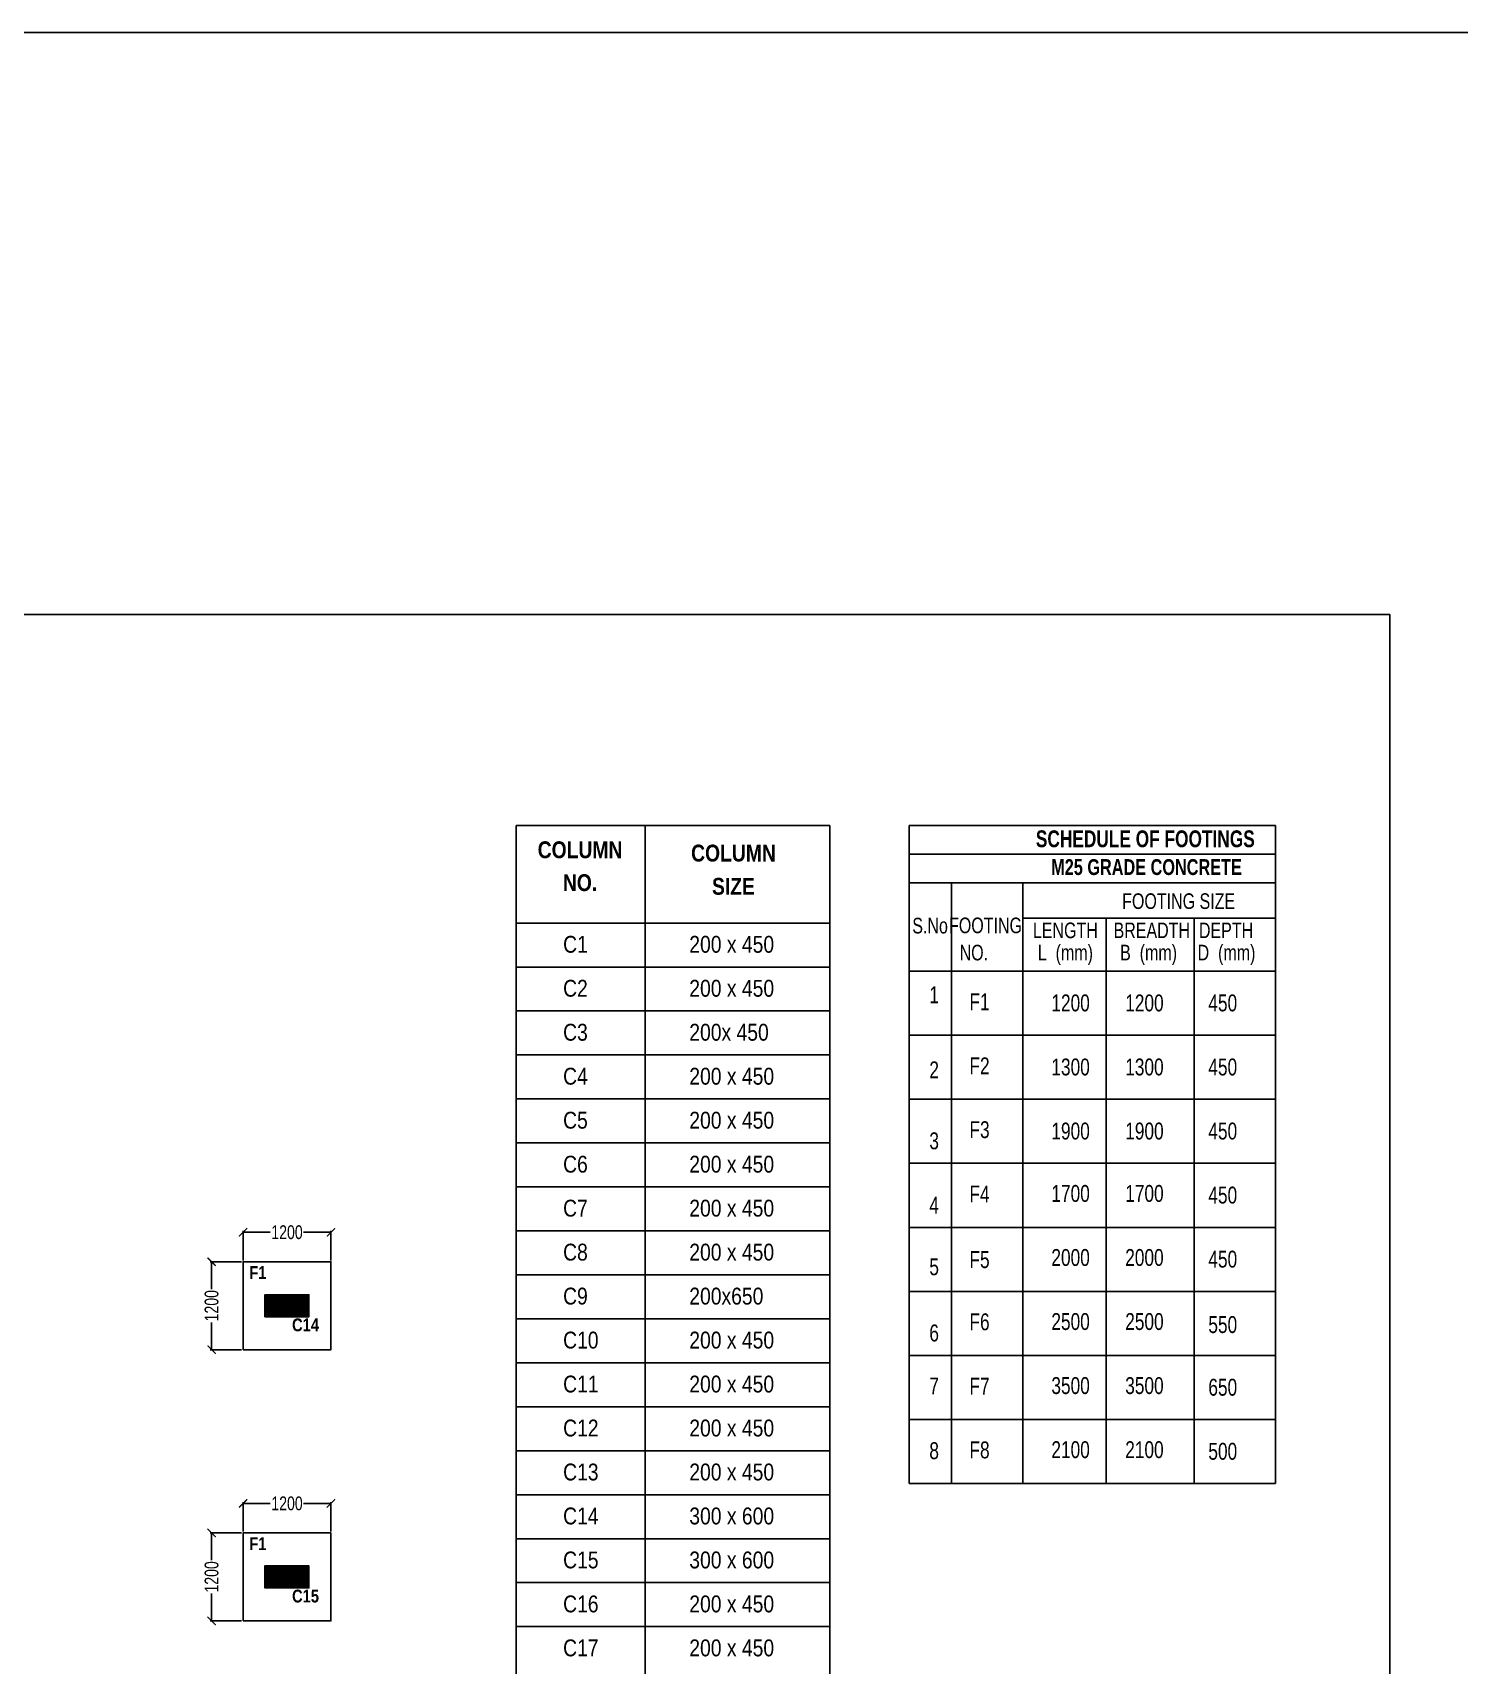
# Model space of a CAD drawing. Header units: millimetres. Extents: x 1798 to 243113, y 1193 to 150435.
# Drawn here: x 43634 to 63101, y 19871 to 42148 of the extents above; entities that cross this region are included whole.
import ezdxf

# ---------------------------------------------------------------- set-up
doc = ezdxf.new("R2010")
doc.units = ezdxf.units.MM
for name, color, linetype in [('-S-DIM', 8, 'Continuous'), ('A-WALL-PATT', 7, 'Continuous'), ('arch terrace', 8, 'Continuous'), ('beam', 4, 'Continuous'), ('COL NOS', 12, 'Continuous'), ('column', 5, 'Continuous'), ('DIM', 8, 'Continuous'), ('LEVELS', 4, 'Continuous'), ('TEXT', 7, 'Continuous')]:
    doc.layers.add(name, color=color, linetype=linetype)
doc.layers.add('LOW WALL', color=6, linetype='Continuous', lineweight=20)
doc.styles.add('MtXpl_Swis721_LtCn_B', font='')
doc.styles.add('sd', font='ARIALNB.TTF')
doc.styles.add('SOBHA', font='swisscl.ttf')
doc.styles.add('SUB TIT', font='ARIALNB.TTF')
doc.styles.get('MtXpl_Swis721_LtCn_B').set_extended_font_data('Swis721 LtCn BT', bold=True)
doc.dimstyles.new('S-75', dxfattribs={"dimscale": 75, "dimtxt": 2.5, "dimasz": 1.5, "dimexe": 0.25, "dimexo": 0.25, "dimgap": 0.1, "dimtad": 0, "dimdec": 0, "dimrnd": 0.0005, "dimzin": 0, "dimdsep": 46, "dimtxsty": 'SOBHA', "dimblk": 'ARCHTICK', "dimcen": 0.09, "dimclrd": 8, "dimclre": 8, "dimclrt": 6, "dimadec": 0, "dimazin": 0, "dimtfac": 1, "dimtdec": 0, "dimtofl": 0, "dimtmove": 0, "dimatfit": 3, "dimfxl": 0.18, "dimtolj": 1, "dimtzin": 0, "dimlwd": -1, "dimlwe": -1, "dimarcsym": 0})

# ---------------------------------------------------------------- blocks, each defined once
blk = doc.blocks.new('_ArchTick')
at = {"color": 0, "linetype": 'ByBlock', "const_width": 0.15}
blk.add_lwpolyline([(-0.5, -0.5), (0.5, 0.5)], dxfattribs=at)
blk = doc.blocks.new('*D683')
at = {"layer": '-S-DIM', "color": 8, "ltscale": 150000, "transparency": 16777216}
for p, q in [((46486, 25378), (46058, 25378)), ((46076, 25378), (46076, 25006)), ((46076, 24178), (46076, 24550)), ((46486, 24178), (46058, 24178))]:
    blk.add_line(p, q, dxfattribs=at)
at = {"layer": '-S-DIM', "color": 8, "linetype": 'Continuous', "ltscale": 150000, "transparency": 16777216, "xscale": 112.5, "yscale": 112.5, "zscale": 112.5}
for p, rotation in [((46076, 25378), 90), ((46076, 24178), 270)]:
    blk.add_blockref('_ArchTick', p, dxfattribs=dict(at, rotation=rotation))
at = {"layer": '-S-DIM', "color": 6, "linetype": 'Continuous', "ltscale": 150000, "transparency": 16777216, "insert": (46076, 24778), "char_height": 187.5, "attachment_point": 5, "rotation": 90, "style": 'SOBHA'}
blk.add_mtext('\\A1;1200', dxfattribs=at)
blk = doc.blocks.new('*D684')
at = {"layer": '-S-DIM', "color": 8, "ltscale": 150000, "transparency": 16777216}
for p, q in [((46505, 25397), (46505, 25799)), ((46505, 25780), (46877, 25780)), ((47705, 25780), (47332, 25780)), ((47705, 25397), (47705, 25799))]:
    blk.add_line(p, q, dxfattribs=at)
at = {"layer": '-S-DIM', "color": 8, "linetype": 'Continuous', "ltscale": 150000, "transparency": 16777216, "xscale": 112.5, "yscale": 112.5, "zscale": 112.5, "rotation": 180}
blk.add_blockref('_ArchTick', (46505, 25780), dxfattribs=at)
at = {"layer": '-S-DIM', "color": 8, "linetype": 'Continuous', "ltscale": 150000, "transparency": 16777216, "xscale": 112.5, "yscale": 112.5, "zscale": 112.5}
blk.add_blockref('_ArchTick', (47705, 25780), dxfattribs=at)
at = {"layer": '-S-DIM', "color": 6, "linetype": 'Continuous', "ltscale": 150000, "transparency": 16777216, "insert": (47105, 25780), "char_height": 187.5, "attachment_point": 5, "style": 'SOBHA'}
blk.add_mtext('\\A1;1200', dxfattribs=at)
blk = doc.blocks.new('*D685')
at = {"layer": '-S-DIM', "color": 8, "ltscale": 150000, "transparency": 16777216}
for p, q in [((46486, 21678), (46058, 21678)), ((46076, 21678), (46076, 21306)), ((46076, 20478), (46076, 20850)), ((46486, 20478), (46058, 20478))]:
    blk.add_line(p, q, dxfattribs=at)
at = {"layer": '-S-DIM', "color": 8, "linetype": 'Continuous', "ltscale": 150000, "transparency": 16777216, "xscale": 112.5, "yscale": 112.5, "zscale": 112.5}
for p, rotation in [((46076, 21678), 90), ((46076, 20478), 270)]:
    blk.add_blockref('_ArchTick', p, dxfattribs=dict(at, rotation=rotation))
at = {"layer": '-S-DIM', "color": 6, "linetype": 'Continuous', "ltscale": 150000, "transparency": 16777216, "insert": (46076, 21078), "char_height": 187.5, "attachment_point": 5, "rotation": 90, "style": 'SOBHA'}
blk.add_mtext('\\A1;1200', dxfattribs=at)
blk = doc.blocks.new('*D686')
at = {"layer": '-S-DIM', "color": 8, "ltscale": 150000, "transparency": 16777216}
for p, q in [((46505, 21697), (46505, 22099)), ((46505, 22080), (46877, 22080)), ((47705, 22080), (47332, 22080)), ((47705, 21697), (47705, 22099))]:
    blk.add_line(p, q, dxfattribs=at)
at = {"layer": '-S-DIM', "color": 8, "linetype": 'Continuous', "ltscale": 150000, "transparency": 16777216, "xscale": 112.5, "yscale": 112.5, "zscale": 112.5, "rotation": 180}
blk.add_blockref('_ArchTick', (46505, 22080), dxfattribs=at)
at = {"layer": '-S-DIM', "color": 8, "linetype": 'Continuous', "ltscale": 150000, "transparency": 16777216, "xscale": 112.5, "yscale": 112.5, "zscale": 112.5}
blk.add_blockref('_ArchTick', (47705, 22080), dxfattribs=at)
at = {"layer": '-S-DIM', "color": 6, "linetype": 'Continuous', "ltscale": 150000, "transparency": 16777216, "insert": (47105, 22080), "char_height": 187.5, "attachment_point": 5, "style": 'SOBHA'}
blk.add_mtext('\\A1;1200', dxfattribs=at)

msp = doc.modelspace()

# ---------------------------------------------------------------- hatches: boundary and pattern name
at = {"layer": 'A-WALL-PATT'}
h = msp.add_hatch(dxfattribs=at)
h.set_pattern_fill('ANSI31', color=8)
h.set_pattern_definition([(45, (8823.86154, 36101.38852), (-0.08838834765, 0.08838834765), [])])
h.paths.add_polyline_path([(46804.6, 24927.8), (46804.6, 24627.8), (47404.6, 24627.8), (47404.6, 24927.8)])
h = msp.add_hatch(dxfattribs=at)
h.set_pattern_fill('ANSI31', color=8)
h.set_pattern_definition([(45, (8823.86154, 36101.38852), (-0.08838834765, 0.08838834765), [])])
h.paths.add_polyline_path([(46804.6, 21227.8), (46804.6, 20927.8), (47404.6, 20927.8), (47404.6, 21227.8)])

# ---------------------------------------------------------------- linework, layer by layer
at = {"layer": 'arch terrace', "color": 1}
for p, q in [((58280.6, 25847.4), (58280.6, 24099.5)), ((58280.6, 24099.5), (58280.6, 22351.6))]:
    msp.add_line(p, q, dxfattribs=at)
at = {"layer": 'beam', "color": 4}
msp.add_lwpolyline([(201385.5, 1192.9), (1797.5, 1192.9), (1797.5, 42147.9), (201385.5, 42147.9)], close=True, dxfattribs=at)
at = {"layer": 'beam', "color": 2}
msp.add_lwpolyline([(23270.8, 34210), (62150.8, 34210), (62150.8, 8352.1), (23270.8, 8352.1)], close=True, dxfattribs=at)
for points, elevation in [([(46504.6, 24177.8), (47704.6, 24177.8), (47704.6, 25377.8), (46504.6, 25377.8)], 239039.1), ([(46504.6, 20477.8), (47704.6, 20477.8), (47704.6, 21677.8), (46504.6, 21677.8)], 358558.6)]:
    msp.add_lwpolyline(points, close=True, dxfattribs=dict(at, elevation=elevation))
at = {"layer": 'column'}
for points, elevation in [([(46804.6, 24927.8), (47404.6, 24927.8), (47404.6, 24627.8), (46804.6, 24627.8)], 239039.1), ([(46804.6, 21227.8), (47404.6, 21227.8), (47404.6, 20927.8), (46804.6, 20927.8)], 358558.6)]:
    msp.add_lwpolyline(points, close=True, dxfattribs=dict(at, elevation=elevation))
at = {"layer": 'DIM', "color": 1}
for p, q in [((50232.3, 31330.6), (54512.3, 31330.6)), ((50232.3, 10166.9), (50232.3, 31330.6)), ((51992.3, 31330.6), (51992.3, 10166.9)), ((54512.3, 31330.6), (54512.3, 10166.9)), ((50232.3, 29999.3), (54512.3, 29999.3)), ((50232.3, 29399.3), (54512.3, 29399.3)), ((50232.3, 28799.3), (54512.3, 28799.3)), ((50232.3, 28199.3), (54512.3, 28199.3)), ((50232.3, 27599.3), (54512.3, 27599.3)), ((50232.3, 26999.3), (54512.3, 26999.3)), ((50232.3, 26399.3), (54512.3, 26399.3)), ((50232.3, 25799.3), (54512.3, 25799.3)), ((50232.3, 25199.3), (54512.3, 25199.3)), ((50232.3, 24599.3), (54512.3, 24599.3)), ((50232.3, 23999.3), (54512.3, 23999.3)), ((50232.3, 23399.3), (54512.3, 23399.3)), ((50232.3, 22799.3), (54512.3, 22799.3)), ((50232.3, 22199.3), (54512.3, 22199.3)), ((50232.3, 21599.3), (54512.3, 21599.3)), ((50232.3, 20999.3), (54512.3, 20999.3)), ((50232.3, 20399.3), (54512.3, 20399.3))]:
    msp.add_line(p, q, dxfattribs=at)
at = {"layer": 'LEVELS', "color": 1}
for p, q in [((55592.2, 31330.6), (55592.2, 22351.6)), ((60591.6, 31330.6), (55592.2, 31330.6)), ((60591.6, 31330.6), (60591.6, 22351.6)), ((60591.6, 30939.1), (55592.2, 30939.1)), ((60591.6, 30547.5), (55592.2, 30547.5)), ((56169.9, 30547.5), (56169.9, 22351.6)), ((57145.4, 30547.5), (57145.4, 22351.6)), ((57145.4, 30065.5), (60591.6, 30065.5)), ((58280.6, 30065.5), (58280.6, 25847.4)), ((59484.3, 30065.5), (59484.3, 22351.6)), ((60591.6, 29343.3), (55592.2, 29343.3)), ((60591.6, 28469.3), (55592.2, 28469.3)), ((60591.6, 27595.4), (55592.2, 27595.4)), ((60591.6, 26721.4), (55592.2, 26721.4)), ((60591.6, 25847.4), (55592.2, 25847.4)), ((60591.6, 24973.5), (55592.2, 24973.5)), ((60591.6, 24099.5), (55592.2, 24099.5)), ((60591.6, 23225.5), (55592.2, 23225.5)), ((57145.4, 23225.5), (57145.4, 22351.6)), ((59484.3, 23225.5), (59484.3, 22351.6)), ((60591.6, 22351.6), (55592.2, 22351.6))]:
    msp.add_line(p, q, dxfattribs=at)

# ---------------------------------------------------------------- texts
at = {"layer": 'COL NOS', "style": 'sd'}
for s, p in [('F1', (46589.8, 25143.2, -239060.4)), ('C14', (47173.6, 24429, -239060.4)), ('F1', (46589.8, 21443.2, -119540.9)), ('C15', (47173.6, 20729, -119540.9))]:
    msp.add_text(s, height=175, dxfattribs=at).set_placement(p)
at = {"layer": 'LOW WALL', "color": 7, "char_height": 230, "rotation": 359.99709}
for s, insert, width, attachment_point, style in [('\\pxt26;COLUMN', (51103.2, 31114.1), 13542.441, 2, 'sd'), ('\\pxt26;COLUMN', (53196.5, 31068.9), 13542.441, 2, 'sd'), ('\\pxt26;NO.', (51103.2, 30665.6), 13542.441, 2, 'sd'), ('\\pxt26;SIZE', (53196.5, 30615.2), 13542.441, 2, 'sd'), ('\\pxt26;{\\fArial Narrow|b0|i0|c0|p34;C1}', (50872.3, 29824.2), 5417.183, 1, 'SUB TIT'), ('\\pxt26;{\\fArial Narrow|b0|i0|c0|p34;200 x 450}', (52593.8, 29824.2), 2311.696, 1, 'SUB TIT'), ('\\pxt26;{\\fArial Narrow|b0|i0|c0|p34;C2}', (50872.3, 29224.2), 2311.696, 1, 'SUB TIT'), ('\\pxt26;{\\fArial Narrow|b0|i0|c0|p34;200 x 450}', (52593.8, 29224.2), 2311.696, 1, 'SUB TIT'), ('\\pxt26;{\\fArial Narrow|b0|i0|c0|p34;C3}', (50872.3, 28624.2), 2311.696, 1, 'SUB TIT'), ('\\pxt26;{\\fArial Narrow|b0|i0|c0|p34;200x 450}', (52593.8, 28624.2), 2311.696, 1, 'SUB TIT'), ('\\pxt26;{\\fArial Narrow|b0|i0|c0|p34;C4}', (50872.3, 28024.2), 2311.696, 1, 'SUB TIT'), ('\\pxt26;{\\fArial Narrow|b0|i0|c0|p34;200 x 450}', (52593.8, 28024.2), 2311.696, 1, 'SUB TIT'), ('\\pxt26;{\\fArial Narrow|b0|i0|c0|p34;C5}', (50872.3, 27424.2), 2311.696, 1, 'SUB TIT'), ('\\pxt26;{\\fArial Narrow|b0|i0|c0|p34;200 x 450}', (52593.8, 27424.2), 2311.696, 1, 'SUB TIT'), ('\\pxt26;{\\fArial Narrow|b0|i0|c0|p34;C6}', (50872.3, 26824.2), 2311.696, 1, 'SUB TIT'), ('\\pxt26;{\\fArial Narrow|b0|i0|c0|p34;200 x 450}', (52593.8, 26824.2), 2311.696, 1, 'SUB TIT'), ('\\pxt26;{\\fArial Narrow|b0|i0|c0|p34;C7}', (50872.3, 26224.2), 2311.696, 1, 'SUB TIT'), ('\\pxt26;{\\fArial Narrow|b0|i0|c0|p34;200 x 450}', (52593.8, 26224.2), 2311.696, 1, 'SUB TIT'), ('\\pxt26;{\\fArial Narrow|b0|i0|c0|p34;C8}', (50872.3, 25624.2), 2311.696, 1, 'SUB TIT'), ('\\pxt26;{\\fArial Narrow|b0|i0|c0|p34;200 x 450}', (52593.8, 25624.2), 2311.696, 1, 'SUB TIT'), ('\\pxt26;{\\fArial Narrow|b0|i0|c0|p34;C9}', (50872.3, 25024.2), 2311.696, 1, 'SUB TIT'), ('\\pxt26;{\\fArial Narrow|b0|i0|c0|p34;200x650}', (52593.8, 25024.2), 2311.696, 1, 'SUB TIT'), ('\\pxt26;{\\fArial Narrow|b0|i0|c0|p34;C10}', (50872.3, 24424.2), 2311.696, 1, 'SUB TIT'), ('\\pxt26;{\\fArial Narrow|b0|i0|c0|p34;200 x 450}', (52593.8, 24424.2), 2311.696, 1, 'SUB TIT'), ('\\pxt26;{\\fArial Narrow|b0|i0|c0|p34;C11}', (50872.3, 23824.2), 2311.696, 1, 'SUB TIT'), ('\\pxt26;{\\fArial Narrow|b0|i0|c0|p34;200 x 450}', (52593.8, 23824.2), 2311.696, 1, 'SUB TIT'), ('\\pxt26;{\\fArial Narrow|b0|i0|c0|p34;C12}', (50872.3, 23224.2), 2311.696, 1, 'SUB TIT'), ('\\pxt26;{\\fArial Narrow|b0|i0|c0|p34;200 x 450}', (52593.8, 23224.2), 2311.696, 1, 'SUB TIT'), ('\\pxt26;{\\fArial Narrow|b0|i0|c0|p34;C13}', (50872.3, 22624.2), 2311.696, 1, 'SUB TIT'), ('\\pxt26;{\\fArial Narrow|b0|i0|c0|p34;200 x 450}', (52593.8, 22624.2), 2311.696, 1, 'SUB TIT'), ('\\pxt26;{\\fArial Narrow|b0|i0|c0|p34;C14}', (50872.3, 22024.2), 2311.696, 1, 'SUB TIT'), ('\\pxt26;{\\fArial Narrow|b0|i0|c0|p34;300 x 600}', (52593.8, 22024.2), 2311.696, 1, 'SUB TIT'), ('\\pxt26;{\\fArial Narrow|b0|i0|c0|p34;C15}', (50872.3, 21424.2), 2311.696, 1, 'SUB TIT'), ('\\pxt26;{\\fArial Narrow|b0|i0|c0|p34;300 x 600}', (52593.8, 21424.2), 2311.696, 1, 'SUB TIT'), ('\\pxt26;{\\fArial Narrow|b0|i0|c0|p34;C16}', (50872.3, 20824.2), 2311.696, 1, 'SUB TIT'), ('\\pxt26;{\\fArial Narrow|b0|i0|c0|p34;200 x 450}', (52593.8, 20824.2), 2311.696, 1, 'SUB TIT'), ('\\pxt26;{\\fArial Narrow|b0|i0|c0|p34;C17}', (50872.3, 20224.2), 2311.696, 1, 'SUB TIT'), ('\\pxt26;{\\fArial Narrow|b0|i0|c0|p34;200 x 450}', (52593.8, 20224.2), 2311.696, 1, 'SUB TIT')]:
    msp.add_mtext(s, dxfattribs=dict(at, insert=insert, width=width, attachment_point=attachment_point, style=style))
at = {"layer": 'LOW WALL', "color": 7, "style": 'SOBHA'}
for s, insert, char_height, width, attachment_point in [('FOOTING SIZE', (59270.7, 30404.6), 213.088, 2839.193, 2), ('S.No', (55879.5, 30070.7), 213.09, 3110.706, 2), ('FOOTING ', (56635.7, 30073.8), 213.09, 2516.553, 2), ('LENGTH', (57725.4, 30006.1), 213.09, 2839.193, 2), ('BREADTH', (58904.2, 30006.1), 213.09, 2839.193, 2), ('DEPTH', (59917.5, 30006.1), 213.09, 2839.193, 2), ('NO.', (56476.4, 29703), 213.09, 2516.553, 2), ('L  (mm)', (57725.4, 29702.8), 213.09, 2839.193, 2), ('B  (mm)', (58860.5, 29702.8), 213.09, 2839.193, 2), ('D  (mm)', (59923.7, 29702.8), 213.09, 2839.193, 2), ('F1', (56416.4, 28810), 230, 226.422, 7), ('1300', (58541.7, 27917.2), 230, 540.636, 7), ('1900', (58541.7, 27043.2), 230, 540.636, 7), ('F5', (56416.4, 25289.1), 230, 392.702, 7), ('F6', (56416.4, 24440.1), 230, 392.702, 7), ('F7', (56416.4, 23566.2), 230, 392.702, 7), ('F8', (56416.4, 22692.2), 230, 392.702, 7)]:
    msp.add_mtext(s, dxfattribs=dict(at, insert=insert, char_height=char_height, width=width, attachment_point=attachment_point))
at = {"layer": 'LOW WALL', "color": 7, "char_height": 230, "attachment_point": 7, "style": 'SOBHA'}
for s, insert in [('1', (55869.1, 28905.5)), ('1200', (57534, 28791.1)), ('1200', (58541.7, 28791.1)), ('450', (59676, 28791.1)), ('2', (55869.1, 27880.9)), ('F2', (56416.4, 27936)), ('1300', (57534, 27917.2)), ('450', (59676, 27917.2)), ('F3', (56416.4, 27062)), ('1900', (57534, 27043.2)), ('450', (59676, 27043.2)), ('3', (55869.1, 26909.6)), ('F4', (56416.4, 26188.1)), ('1700', (57534, 26191.8)), ('1700', (58541.7, 26191.8)), ('450', (59676, 26169.2)), ('4', (55869.1, 26035.7)), ('5', (55869.1, 25191)), ('2000', (57534, 25317.8)), ('2000', (58541.7, 25317.8)), ('450', (59676, 25295.3)), ('6', (55869.1, 24287.7)), ('2500', (57534, 24443.8)), ('2500', (58541.7, 24443.8)), ('550', (59676, 24402.2)), ('7', (55869.1, 23567.4)), ('3500', (57534, 23569.9)), ('3500', (58541.7, 23569.9)), ('650', (59676, 23547.3)), ('8', (55869.1, 22681.5)), ('2100', (57534, 22695.9)), ('2100', (58541.7, 22695.9)), ('500', (59676, 22673.4))]:
    msp.add_mtext(s, dxfattribs=dict(at, insert=insert))
at = {"layer": 'TEXT', "color": 4, "linetype": 'Continuous', "style": 'MtXpl_Swis721_LtCn_B'}
for s, height, p in [('SCHEDULE OF FOOTINGS', 230, (57322.8, 31033.7)), ('M25 GRADE CONCRETE', 216.471, (57531.6, 30654.7))]:
    msp.add_text(s, height=height, dxfattribs=at).set_placement(p)

# ---------------------------------------------------------------- dimensions: what is measured, and where the dimension line sits
at = {"layer": '-S-DIM', "linetype": 'Continuous', "ltscale": 150000}
for base, p1, p2, picture, middle in [((47704.6, 25780.5), (46504.6, 25377.8, 239039.1), (47704.6, 25377.8, 239039.1), '*D684', (47104.6, 25780.5)), ((47704.6, 22080.5, 119519.5), (46504.6, 21677.8, 358558.6), (47704.6, 21677.8, 358558.6), '*D686', (47104.6, 22080.5, 119519.5))]:
    dim = msp.add_linear_dim(base=base, p1=p1, p2=p2, dimstyle='S-75', dxfattribs=at)
    dim.commit()
    dim.dimension.update_dxf_attribs({"geometry": picture, "text_midpoint": middle})
for base, p1, p2, picture, middle in [((46076.3, 25377.8), (46504.6, 24177.8, 239039.1), (46504.6, 25377.8, 239039.1), '*D683', (46076.3, 24777.8)), ((46076.3, 21677.8, 119519.5), (46504.6, 20477.8, 358558.6), (46504.6, 21677.8, 358558.6), '*D685', (46076.3, 21077.8, 119519.5))]:
    dim = msp.add_linear_dim(base=base, p1=p1, p2=p2, angle=90, dimstyle='S-75', dxfattribs=at)
    dim.commit()
    dim.dimension.update_dxf_attribs({"geometry": picture, "text_midpoint": middle})

doc.saveas('drawing.dxf')
